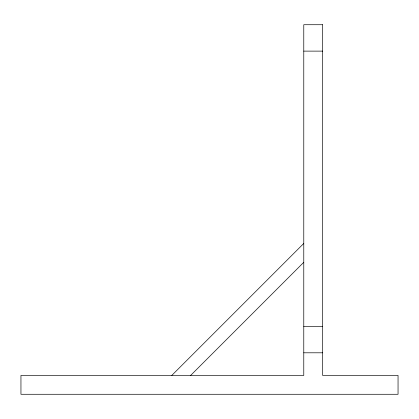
<?xml version="1.0" encoding="UTF-8"?>
<svg xmlns="http://www.w3.org/2000/svg" width="419" height="419" viewBox="0 0 419 419"><rect width="100%" height="100%" fill="white"/><g stroke="black" fill="none" stroke-linecap="round" stroke-linejoin="round"><path stroke-width="0.63" d="M171.79 375.424L303.775 243.439M190.645 375.424L303.775 262.294M303.775 51.118L322.63 51.118M303.775 326.401L322.63 326.401M303.775 352.798L322.63 352.798M322.63 24.721L303.775 24.721L303.775 375.424L20.95 375.424L20.95 394.279L398.05 394.279L398.05 375.424L322.63 375.424L322.63 24.721"/></g></svg>
